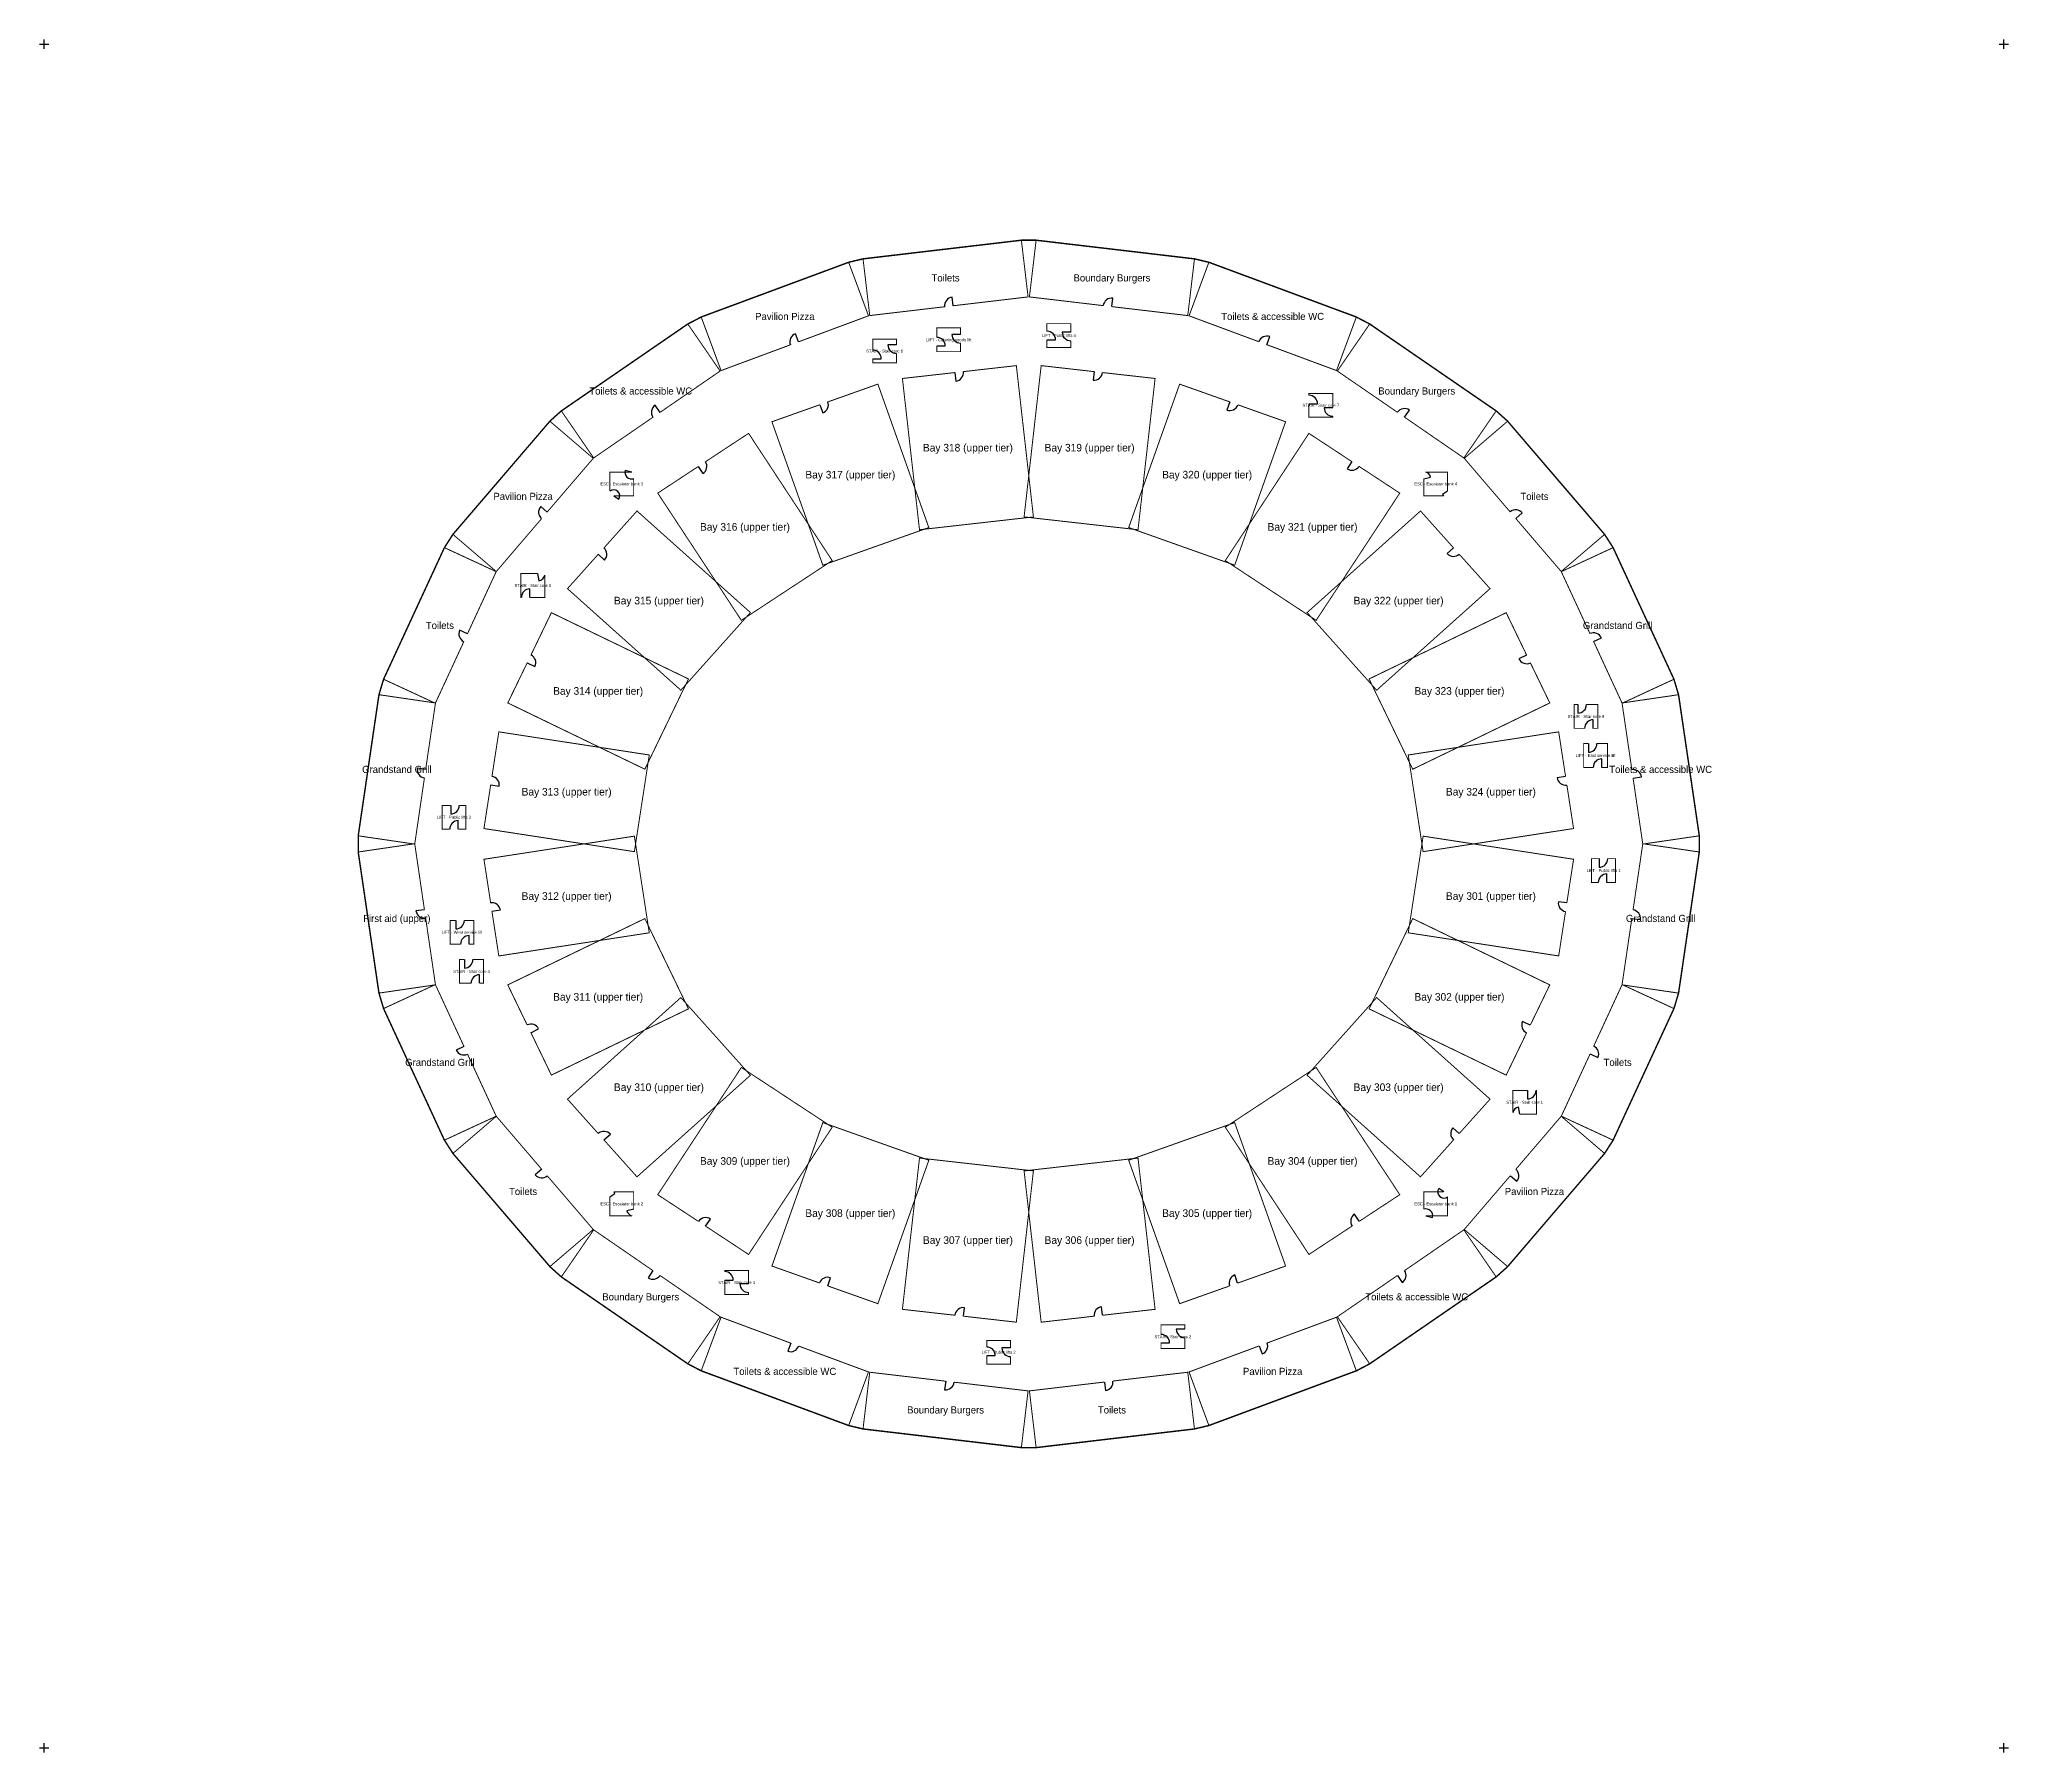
# Model space of a CAD drawing. Header units: metres. Extents: x -8 to 406, y -391 to -31.
import ezdxf
from ezdxf.enums import TextEntityAlignment as Align

# ---------------------------------------------------------------- set-up
doc = ezdxf.new("R2010")
doc.units = ezdxf.units.M
for name, color, linetype in [('A-DOOR', 3, 'Continuous'), ('A-REF', 1, 'Continuous'), ('A-TEXT', 2, 'Continuous'), ('A-WALL', 7, 'Continuous'), ('A-WALL-EXT', 7, 'Continuous')]:
    doc.layers.add(name, color=color, linetype=linetype)

msp = doc.modelspace()

# ---------------------------------------------------------------- linework, layer by layer
at = {"layer": 'A-DOOR'}
for p, q in [((184.09, -86.89), (183.88, -85.1)), ((217.46, -87.07), (217.68, -85.28)), ((151.57, -94.48), (150.93, -92.8)), ((172.2, -95.11), (170.4, -95.11)), ((185.66, -92.94), (183.86, -92.94)), ((203.83, -94.05), (205.63, -94.05)), ((208.83, -92.45), (207.03, -92.45)), ((250.05, -95.07), (250.67, -93.38)), ((167.2, -98.01), (169, -98.01)), ((180.66, -95.34), (182.46, -95.34)), ((184.47, -100.93), (184.68, -102.72)), ((213.74, -100.73), (213.53, -102.52)), ((242.27, -107.1), (241.66, -108.8)), ((258.91, -107.51), (260.71, -107.51)), ((122.49, -109.29), (121.47, -107.8)), ((156.08, -107.69), (156.68, -109.39)), ((263.91, -108.31), (262.11, -108.31)), ((279.01, -110.31), (280.03, -108.82)), ((267.93, -119.65), (266.94, -121.15)), ((116.54, -121.84), (115.13, -121.49)), ((130.52, -120.67), (131.51, -122.17)), ((283.06, -123.24), (284.47, -122.89)), ((112.74, -126.84), (113.81, -127.55)), ((288.06, -125.84), (286.99, -126.55)), ((98.75, -130.26), (97.39, -129.08)), ((302.39, -131.6), (303.76, -130.43)), ((109.49, -139.13), (110.83, -140.33)), ((289.3, -137.77), (287.96, -138.97)), ((96.74, -143.19), (97.01, -144.7)), ((95.14, -148.19), (95.14, -146.39)), ((81.99, -155.85), (80.35, -155.09)), ((318.74, -157.43), (320.38, -156.68)), ((304.67, -160.32), (303.05, -161.1)), ((94.57, -161.91), (96.19, -162.69)), ((315.45, -170.71), (315.45, -172.51)), ((318.65, -175.71), (318.65, -173.91)), ((317.66, -178.92), (317.66, -180.72)), ((320.46, -183.92), (320.46, -182.12)), ((73.21, -184.35), (71.43, -184.1)), ((312.86, -185.84), (311.08, -186.11)), ((327.05, -186.17), (328.83, -185.92)), ((86.88, -187.58), (88.66, -187.85)), ((78.47, -191.9), (78.47, -193.7)), ((80.07, -196.9), (80.07, -195.1)), ((319.93, -203.1), (319.93, -204.9)), ((321.53, -208.1), (321.53, -206.3)), ((72.95, -213.83), (71.17, -214.08)), ((87.14, -214.16), (88.92, -213.89)), ((313.12, -212.42), (311.34, -212.15)), ((79.54, -216.08), (79.54, -217.88)), ((82.34, -221.08), (82.34, -219.28)), ((326.79, -215.65), (328.57, -215.9)), ((81.35, -224.29), (81.35, -226.09)), ((84.55, -229.29), (84.55, -227.49)), ((95.34, -239.68), (96.96, -238.9)), ((305.44, -238.09), (303.82, -237.31)), ((81.26, -242.57), (79.62, -243.32)), ((318.01, -244.15), (319.65, -244.91)), ((304.86, -251.81), (304.86, -253.61)), ((303.26, -256.81), (302.99, -255.3)), ((290.51, -260.87), (289.17, -259.67)), ((110.7, -262.23), (112.04, -261.03)), ((97.61, -268.4), (96.24, -269.57)), ((287.26, -273.16), (286.19, -272.45)), ((301.25, -269.74), (302.61, -270.92)), ((111.94, -274.16), (113.01, -273.45)), ((116.94, -276.76), (115.53, -277.11)), ((132.07, -280.35), (133.06, -278.85)), ((269.48, -279.33), (268.49, -277.83)), ((283.46, -278.16), (284.87, -278.51)), ((120.99, -289.69), (119.97, -291.18)), ((136.09, -291.69), (137.89, -291.69)), ((141.09, -292.49), (139.29, -292.49)), ((157.73, -292.9), (158.34, -291.2)), ((243.92, -292.31), (243.32, -290.61)), ((277.51, -290.71), (278.53, -292.2)), ((186.26, -299.27), (186.47, -297.48)), ((215.53, -299.07), (215.32, -297.28)), ((232.8, -301.99), (231, -301.99)), ((149.96, -304.93), (149.34, -306.62)), ((196.17, -305.95), (194.37, -305.95)), ((227.8, -304.89), (229.6, -304.89)), ((248.44, -305.52), (249.08, -307.2)), ((191.17, -307.55), (192.97, -307.55)), ((182.54, -312.93), (182.32, -314.72)), ((215.91, -313.11), (216.12, -314.9))]:
    msp.add_line(p, q, dxfattribs=at)
for centre, radius, start, end in [((184.09, -86.89), 1.8, 96.5929, -173.3087), ((217.46, -87.07), 1.8, 82.8396, 173.3087), ((151.57, -94.48), 1.8, 110.6895, -159.8537), ((172.2, -95.11), 1.8, -180, -90), ((180.66, -95.34), 1.8, 0, 90), ((185.66, -92.94), 1.8, 180, -90), ((203.83, -94.05), 1.8, 0, 90), ((208.83, -92.45), 1.8, 180, -90), ((250.05, -95.07), 1.8, 69.7467, 159.5555), ((167.2, -98.01), 1.8, 0, 90), ((184.47, -100.93), 1.8, -83.3741, 6.3753), ((213.74, -100.73), 1.8, -96.6259, -6.3753), ((156.08, -107.69), 1.8, -70.6557, 19.44), ((258.91, -107.51), 1.8, 0, 90), ((122.49, -109.29), 1.81, 124.244, -145.6059), ((242.27, -107.1), 1.81, -109.7881, -19.7392), ((263.91, -108.31), 1.8, 180, -90), ((279.01, -110.31), 1.81, 55.4322, 145.6059), ((130.52, -120.67), 1.8, -56.6278, 33.4248), ((116.54, -121.84), 1.46, 165.9638, -74.0546), ((267.93, -119.65), 1.8, -123.3722, -33.4248), ((283.06, -123.24), 1.46, 14.0362, 74.0546), ((112.74, -126.84), 1.28, -33.6901, 128.6598), ((288.06, -125.84), 1.28, -146.3099, -128.6598), ((98.75, -130.26), 1.8, 139.0567, -130.4978), ((302.39, -131.6), 1.8, 40.5704, 130.4978), ((109.49, -139.13), 1.8, -41.7295, 48.1548), ((289.3, -137.77), 1.8, -138.2245, -48.1548), ((96.74, -143.19), 1.53, -79.992, -11.3099), ((95.14, -148.19), 1.8, 90, 180), ((81.99, -155.85), 1.81, 155.2249, -114.8637), ((318.74, -157.43), 1.8, 24.5151, 114.9976), ((94.57, -161.91), 1.8, -25.5374, 64.29), ((304.67, -160.32), 1.8, -154.3382, -64.0036), ((315.45, -170.71), 1.8, -90, 0), ((318.65, -175.71), 1.8, 90, 180), ((317.66, -178.92), 1.8, -90, 0), ((320.46, -183.92), 1.8, 90, 180), ((73.21, -184.35), 1.8, 171.9509, -98.3103), ((86.88, -187.58), 1.8, -8.6587, 81.3748), ((312.86, -185.84), 1.8, -171.427, -81.3748), ((327.05, -186.17), 1.8, 8.0491, 98.3103), ((78.47, -191.9), 1.8, -90, 0), ((80.07, -196.9), 1.8, 90, 180), ((321.53, -208.1), 1.8, 90, 180), ((319.93, -203.1), 1.8, -90, 0), ((72.95, -213.83), 1.8, -171.9509, -81.6897), ((87.14, -214.16), 1.8, 8.573, 98.6252), ((313.12, -212.42), 1.8, 171.3413, -98.6252), ((326.79, -215.65), 1.8, -8.0491, 81.6897), ((79.54, -216.08), 1.8, -90, 0), ((82.34, -221.08), 1.8, 90, 180), ((81.35, -224.29), 1.8, -90, 0), ((84.55, -229.29), 1.8, 90, 180), ((95.34, -239.68), 1.8, 25.6618, 115.9964), ((305.44, -238.09), 1.8, 154.4626, -115.71), ((81.26, -242.57), 1.8, -155.4849, -65.0024), ((318.01, -244.15), 1.81, -24.7751, 65.1363), ((304.86, -251.81), 1.8, -90, 0), ((303.26, -256.81), 1.53, 100.008, 168.6901), ((110.7, -262.23), 1.8, 41.7755, 131.8452), ((290.51, -260.87), 1.8, 138.2705, -131.8452), ((301.25, -269.74), 1.8, -40.9433, 49.5022), ((97.61, -268.4), 1.8, -139.4296, -49.5022), ((111.94, -274.16), 1.28, 33.6901, 51.3402), ((287.26, -273.16), 1.28, 146.3099, -51.3402), ((116.94, -276.76), 1.46, -165.9638, -105.9454), ((283.46, -278.16), 1.46, -14.0362, 105.9454), ((132.07, -280.35), 1.8, 56.6278, 146.5752), ((269.48, -279.33), 1.8, 123.3722, -146.5752), ((277.51, -290.71), 1.81, -55.756, 34.3941), ((120.99, -289.69), 1.81, -124.5678, -34.3941), ((136.09, -291.69), 1.8, 0, 90), ((141.09, -292.49), 1.8, 180, -90), ((157.73, -292.9), 1.81, 70.2119, 160.2608), ((243.92, -292.31), 1.8, 109.3443, -160.56), ((186.26, -299.27), 1.8, 83.3741, 173.6247), ((215.53, -299.07), 1.8, 96.6259, -173.6247), ((232.8, -301.99), 1.8, 180, -90), ((149.96, -304.93), 1.8, -110.2533, -20.4445), ((191.17, -307.55), 1.8, 0, 90), ((196.17, -305.95), 1.8, 180, -90), ((227.8, -304.89), 1.8, 0, 90), ((248.44, -305.52), 1.8, -69.3105, 20.1463), ((182.54, -312.93), 1.8, -97.1604, -6.6913), ((215.91, -313.11), 1.8, -83.4071, 6.6913)]:
    msp.add_arc(centre, radius, start, end, dxfattribs=at)
at = {"layer": 'A-REF'}
for p, q in [((-8, -31.9), (-6, -31.9)), ((-7, -32.9), (-7, -30.9)), ((404, -31.9), (406, -31.9)), ((405, -32.9), (405, -30.9)), ((-7, -391), (-7, -389)), ((405, -391), (405, -389)), ((-8, -390), (-6, -390)), ((404, -390), (406, -390))]:
    msp.add_line(p, q, dxfattribs=at)
at = {"layer": 'A-WALL', "const_width": 0.2}
for points in [[(182.3, -87.1), (166.57, -88.95), (165.16, -77.03), (198.45, -73.11), (199.86, -85.03), (184.09, -86.89)], [(215.67, -86.86), (200.14, -85.03), (201.55, -73.11), (234.84, -77.03), (233.43, -88.95), (217.46, -87.07)], [(149.88, -95.1), (135.31, -100.51), (131.14, -89.26), (162.14, -77.75), (166.31, -89), (151.57, -94.48)], [(248.36, -94.44), (233.7, -89), (237.87, -77.75), (268.87, -89.26), (264.7, -100.51), (250.05, -95.07)], [(121, -110.31), (108.53, -118.88), (101.73, -108.99), (128.32, -90.72), (135.12, -100.61), (122.49, -109.29)], [(203.83, -92.25), (203.83, -90.65), (208.83, -90.65), (208.83, -92.45)], [(277.52, -109.29), (264.88, -100.61), (271.68, -90.72), (298.27, -108.99), (291.47, -118.88), (279.01, -110.31)], [(167.2, -96.21), (167.2, -93.91), (172.2, -93.91), (172.2, -95.11)], [(180.66, -93.54), (180.66, -91.54), (185.66, -91.54), (185.66, -92.94)], [(185.66, -94.74), (185.66, -96.54), (180.66, -96.54), (180.66, -95.34)], [(208.83, -94.25), (208.83, -95.65), (203.83, -95.65), (203.83, -94.05)], [(172.2, -96.91), (172.2, -98.91), (167.2, -98.91), (167.2, -98.01)], [(186.26, -100.73), (197.39, -99.47), (200.98, -131.27), (177.03, -133.97), (173.44, -102.17), (184.47, -100.93)], [(215.53, -100.93), (226.56, -102.17), (222.97, -133.97), (199.02, -131.27), (202.61, -99.47), (213.74, -100.73)], [(157.78, -107.09), (168.28, -103.36), (178.99, -133.51), (156.71, -141.42), (146, -111.27), (156.08, -107.69)], [(243.97, -107.71), (254, -111.27), (243.29, -141.42), (221.01, -133.51), (231.72, -103.36), (242.27, -107.1)], [(258.91, -105.71), (258.91, -105.31), (263.91, -105.31), (263.91, -108.31)], [(263.91, -110.11), (263.91, -110.31), (258.91, -110.31), (258.91, -107.51)], [(97.58, -131.63), (88.06, -142.75), (78.94, -134.94), (99.32, -111.15), (108.44, -118.96), (98.75, -130.26)], [(301.22, -130.23), (291.56, -118.96), (300.68, -111.15), (321.06, -134.94), (311.94, -142.75), (302.39, -131.6)], [(132.02, -119.68), (141.1, -113.71), (158.68, -140.45), (139.58, -153.01), (122, -126.27), (130.52, -120.67)], [(269.43, -120.64), (278, -126.27), (260.42, -153.01), (241.32, -140.45), (258.9, -113.71), (267.93, -119.65)], [(111.94, -125.84), (111.94, -121.84), (116.54, -121.84)], [(116.94, -123.24), (116.94, -126.84), (112.74, -126.84)], [(287.26, -126.84), (283.06, -126.84), (283.06, -123.24)], [(283.46, -121.84), (288.06, -121.84), (288.06, -125.84)], [(110.69, -137.79), (117.64, -130.02), (141.48, -151.37), (126.86, -167.7), (103.02, -146.35), (109.49, -139.13)], [(290.5, -139.11), (296.98, -146.35), (273.14, -167.7), (258.52, -151.37), (282.36, -130.02), (289.3, -137.77)], [(81.23, -157.49), (75.25, -170.43), (64.36, -165.39), (77.15, -137.73), (88.04, -142.77), (81.99, -155.85)], [(317.98, -155.8), (311.96, -142.77), (322.85, -137.73), (335.64, -165.39), (324.75, -170.43), (318.74, -157.43)], [(93.34, -148.19), (93.24, -148.19), (93.24, -143.19), (96.74, -143.19)], [(98.24, -143.49), (98.24, -148.19), (95.14, -148.19)], [(95.35, -160.29), (99.64, -151.4), (128.46, -165.33), (119.29, -184.3), (90.47, -170.37), (94.57, -161.91)], [(305.46, -161.94), (309.54, -170.37), (280.72, -184.3), (271.55, -165.33), (300.37, -151.4), (304.67, -160.32)], [(72.95, -186.13), (70.91, -200.04), (59.03, -198.3), (63.39, -168.64), (75.27, -170.38), (73.21, -184.35)], [(326.79, -184.39), (324.73, -170.38), (336.61, -168.64), (340.97, -198.3), (329.09, -200.04), (327.05, -186.17)], [(316.85, -175.71), (314.65, -175.71), (314.65, -170.71), (315.45, -170.71)], [(317.25, -170.71), (319.65, -170.71), (319.65, -175.71), (318.65, -175.71)], [(87.15, -185.8), (88.59, -176.45), (120.22, -181.31), (117.09, -201.63), (85.46, -196.77), (86.88, -187.58)], [(313.13, -187.62), (314.54, -196.77), (282.91, -201.63), (279.78, -181.31), (311.41, -176.45), (312.86, -185.84)], [(318.66, -183.92), (316.66, -183.92), (316.66, -178.92), (317.66, -178.92)], [(319.46, -178.92), (321.66, -178.92), (321.66, -183.92), (320.46, -183.92)], [(78.27, -196.9), (76.67, -196.9), (76.67, -191.9), (78.47, -191.9)], [(80.27, -191.9), (81.67, -191.9), (81.67, -196.9), (80.07, -196.9)], [(86.87, -212.38), (85.46, -203.23), (117.09, -198.37), (120.22, -218.69), (88.59, -223.55), (87.14, -214.16)], [(312.85, -214.2), (311.41, -223.55), (279.78, -218.69), (282.91, -198.37), (314.54, -203.23), (313.12, -212.42)], [(73.21, -215.61), (75.27, -229.62), (63.39, -231.36), (59.03, -201.7), (70.91, -199.96), (72.95, -213.83)], [(327.05, -213.87), (329.09, -199.96), (340.97, -201.7), (336.61, -231.36), (324.73, -229.62), (326.79, -215.65)], [(319.73, -208.1), (318.33, -208.1), (318.33, -203.1), (319.93, -203.1)], [(321.73, -203.1), (323.33, -203.1), (323.33, -208.1), (321.53, -208.1)], [(80.54, -221.08), (78.34, -221.08), (78.34, -216.08), (79.54, -216.08)], [(81.34, -216.08), (83.34, -216.08), (83.34, -221.08), (82.34, -221.08)], [(94.55, -238.06), (90.47, -229.63), (119.29, -215.7), (128.46, -234.67), (99.64, -248.6), (95.34, -239.68)], [(304.66, -239.71), (300.37, -248.6), (271.55, -234.67), (280.72, -215.7), (309.54, -229.63), (305.44, -238.09)], [(82.75, -229.29), (80.35, -229.29), (80.35, -224.29), (81.35, -224.29)], [(83.15, -224.29), (85.35, -224.29), (85.35, -229.29), (84.55, -229.29)], [(82.02, -244.2), (88.04, -257.23), (77.15, -262.27), (64.36, -234.61), (75.25, -229.57), (81.26, -242.57)], [(318.77, -242.51), (324.75, -229.57), (335.64, -234.61), (322.85, -262.27), (311.96, -257.23), (318.01, -244.15)], [(109.5, -260.89), (103.02, -253.65), (126.86, -232.3), (141.48, -248.63), (117.64, -269.98), (110.7, -262.23)], [(289.31, -262.21), (282.36, -269.98), (258.52, -248.63), (273.14, -232.3), (296.98, -253.65), (290.51, -260.87)], [(130.57, -279.36), (122, -273.73), (139.58, -246.99), (158.68, -259.55), (141.1, -286.29), (132.07, -280.35)], [(267.98, -280.32), (258.9, -286.29), (241.32, -259.55), (260.42, -246.99), (278, -273.73), (269.48, -279.33)], [(301.76, -256.51), (301.76, -251.81), (304.86, -251.81)], [(306.66, -251.81), (306.76, -251.81), (306.76, -256.81), (303.26, -256.81)], [(98.78, -269.77), (108.44, -281.04), (99.32, -288.85), (78.94, -265.06), (88.06, -257.25), (97.61, -268.4)], [(156.03, -292.29), (146, -288.73), (156.71, -258.58), (178.99, -266.49), (168.28, -296.64), (157.73, -292.9)], [(242.22, -292.91), (231.72, -296.64), (221.01, -266.49), (243.29, -258.58), (254, -288.73), (243.92, -292.31)], [(302.42, -268.37), (311.94, -257.25), (321.06, -265.06), (300.68, -288.85), (291.56, -281.04), (301.25, -269.74)], [(184.47, -299.07), (173.44, -297.83), (177.03, -266.03), (200.98, -268.73), (197.39, -300.53), (186.26, -299.27)], [(213.74, -299.27), (202.61, -300.53), (199.02, -268.73), (222.97, -266.03), (226.56, -297.83), (215.53, -299.07)], [(112.74, -273.16), (116.94, -273.16), (116.94, -276.76)], [(283.06, -276.76), (283.06, -273.16), (287.26, -273.16)], [(116.54, -278.16), (111.94, -278.16), (111.94, -274.16)], [(288.06, -274.16), (288.06, -278.16), (283.46, -278.16)], [(122.48, -290.71), (135.12, -299.39), (128.32, -309.28), (101.73, -291.01), (108.53, -281.12), (120.99, -289.69)], [(279, -289.69), (291.47, -281.12), (298.27, -291.01), (271.68, -309.28), (264.88, -299.39), (277.51, -290.71)], [(136.09, -289.89), (136.09, -289.69), (141.09, -289.69), (141.09, -292.49)], [(141.09, -294.29), (141.09, -294.69), (136.09, -294.69), (136.09, -291.69)], [(151.65, -305.56), (166.31, -310.99), (162.14, -322.25), (131.14, -310.75), (135.31, -299.49), (149.96, -304.93)], [(227.8, -303.09), (227.8, -301.09), (232.8, -301.09), (232.8, -301.99)], [(250.13, -304.9), (264.7, -299.49), (268.87, -310.75), (237.87, -322.25), (233.7, -310.99), (248.44, -305.52)], [(191.17, -305.75), (191.17, -304.35), (196.17, -304.35), (196.17, -305.95)], [(232.8, -303.79), (232.8, -306.09), (227.8, -306.09), (227.8, -304.89)], [(196.17, -307.75), (196.17, -309.35), (191.17, -309.35), (191.17, -307.55)], [(184.33, -313.14), (199.86, -314.97), (198.45, -326.89), (165.16, -322.97), (166.57, -311.05), (182.54, -312.93)], [(217.7, -312.9), (233.43, -311.05), (234.84, -322.97), (201.55, -326.89), (200.14, -314.97), (215.91, -313.11)]]:
    msp.add_lwpolyline(points, dxfattribs=at)
at = {"layer": 'A-WALL-EXT', "const_width": 0.3}
msp.add_lwpolyline([(198.45, -73.11), (198.45, -73.11), (165.16, -77.03), (165.16, -77.03), (162.14, -77.75), (162.14, -77.75), (131.14, -89.25), (131.14, -89.26), (128.32, -90.72), (128.32, -90.72), (101.73, -108.99), (101.73, -108.99), (99.32, -111.15), (99.32, -111.16), (78.94, -134.94), (78.94, -134.94), (77.15, -137.73), (77.15, -137.73), (64.36, -165.39), (64.36, -165.39), (63.39, -168.64), (63.39, -168.64), (59.03, -198.3), (59.03, -198.3), (59.03, -201.7), (59.03, -201.7), (63.39, -231.36), (63.39, -231.36), (64.36, -234.61), (64.36, -234.61), (77.15, -262.27), (77.15, -262.27), (78.94, -265.06), (78.94, -265.06), (99.32, -288.84), (99.32, -288.85), (101.73, -291.01), (101.73, -291.01), (128.32, -309.28), (128.32, -309.28), (131.14, -310.75), (131.14, -310.75), (162.14, -322.25), (162.14, -322.25), (165.16, -322.97), (165.16, -322.97), (198.45, -326.89), (198.45, -326.89), (201.55, -326.89), (201.55, -326.89), (234.84, -322.97), (234.84, -322.97), (237.87, -322.25), (237.87, -322.25), (268.87, -310.75), (268.87, -310.75), (271.68, -309.28), (271.68, -309.28), (298.27, -291.01), (298.27, -291.01), (300.68, -288.85), (300.68, -288.84), (321.06, -265.06), (321.06, -265.06), (322.85, -262.27), (322.85, -262.27), (335.64, -234.61), (335.64, -234.61), (336.61, -231.36), (336.61, -231.36), (340.97, -201.7), (340.97, -201.7), (340.97, -198.3), (340.97, -198.3), (336.61, -168.64), (336.61, -168.64), (335.64, -165.39), (335.64, -165.39), (322.85, -137.73), (322.85, -137.73), (321.06, -134.94), (321.06, -134.94), (300.68, -111.16), (300.68, -111.15), (298.27, -108.99), (298.27, -108.99), (271.68, -90.72), (271.68, -90.72), (268.87, -89.26), (268.87, -89.25), (237.87, -77.75), (237.87, -77.75), (234.84, -77.03), (234.84, -77.03), (201.55, -73.11), (201.55, -73.11), (198.45, -73.11)], close=True, dxfattribs=at)

# ---------------------------------------------------------------- texts
at = {"layer": 'A-TEXT'}
for s, height, p in [('Toilets', 1.5, (182.51, -81.03)), ('Boundary Burgers', 1.5, (217.49, -81.03)), ('Pavilion Pizza', 1.5, (148.72, -89.13)), ('Toilets & accessible WC', 1.5, (251.28, -89.13)), ('LIFT · Catering goods lift', 0.625, (183.16, -94.04)), ('LIFT · Public lifts 4', 0.625, (206.33, -93.15)), ('STAIR · Stair core 6', 0.625, (169.7, -96.41)), ('Toilets & accessible WC', 1.5, (118.43, -104.8)), ('STAIR · Stair core 7', 0.625, (261.41, -107.81)), ('Boundary Burgers', 1.5, (281.57, -104.8)), ('Bay 318 (upper tier)', 1.6, (187.21, -116.72)), ('Bay 319 (upper tier)', 1.6, (212.79, -116.72)), ('ESC · Escalator bank 3', 0.625, (114.44, -124.34)), ('Bay 317 (upper tier)', 1.6, (162.49, -122.39)), ('Bay 320 (upper tier)', 1.6, (237.5, -122.39)), ('ESC · Escalator bank 4', 0.625, (285.56, -124.34)), ('Pavilion Pizza', 1.5, (93.69, -126.95)), ('Toilets', 1.5, (306.31, -126.95)), ('Bay 316 (upper tier)', 1.6, (140.34, -133.36)), ('Bay 321 (upper tier)', 1.6, (259.66, -133.36)), ('STAIR · Stair core 5', 0.625, (95.74, -145.69)), ('Bay 315 (upper tier)', 1.6, (122.25, -148.86)), ('Bay 322 (upper tier)', 1.6, (277.75, -148.86)), ('Toilets', 1.5, (76.2, -154.08)), ('Grandstand Grill', 1.5, (323.8, -154.08)), ('Bay 314 (upper tier)', 1.6, (109.47, -167.85)), ('Bay 323 (upper tier)', 1.6, (290.55, -167.85)), ('STAIR · Stair core 8', 0.625, (317.15, -173.21)), ('LIFT · East service lift', 0.625, (319.16, -181.42)), ('Grandstand Grill', 1.5, (67.15, -184.34)), ('Toilets & accessible WC', 1.5, (332.85, -184.34)), ('Bay 313 (upper tier)', 1.6, (102.84, -189.04)), ('Bay 324 (upper tier)', 1.6, (297.16, -189.04)), ('LIFT · Public lifts 3', 0.625, (79.17, -194.4)), ('LIFT · Public lifts 1', 0.625, (320.83, -205.6)), ('Bay 312 (upper tier)', 1.6, (102.84, -210.96)), ('Bay 301 (upper tier)', 1.6, (297.16, -210.96)), ('First aid (upper)', 1.5, (67.15, -215.66)), ('Grandstand Grill', 1.5, (332.85, -215.66)), ('LIFT · West service lift', 0.625, (80.84, -218.58)), ('STAIR · Stair core 4', 0.625, (82.85, -226.79)), ('Bay 311 (upper tier)', 1.6, (109.47, -232.15)), ('Bay 302 (upper tier)', 1.6, (290.55, -232.15)), ('Grandstand Grill', 1.5, (76.2, -245.92)), ('Toilets', 1.5, (323.8, -245.92)), ('Bay 310 (upper tier)', 1.6, (122.25, -251.14)), ('Bay 303 (upper tier)', 1.6, (277.75, -251.14)), ('STAIR · Stair core 1', 0.625, (304.26, -254.31)), ('Bay 309 (upper tier)', 1.6, (140.34, -266.64)), ('Bay 304 (upper tier)', 1.6, (259.66, -266.64)), ('Toilets', 1.5, (93.69, -273.05)), ('Pavilion Pizza', 1.5, (306.31, -273.05)), ('ESC · Escalator bank 2', 0.625, (114.44, -275.66)), ('Bay 308 (upper tier)', 1.6, (162.49, -277.61)), ('Bay 305 (upper tier)', 1.6, (237.5, -277.61)), ('ESC · Escalator bank 1', 0.625, (285.56, -275.66)), ('Bay 307 (upper tier)', 1.6, (187.21, -283.28)), ('Bay 306 (upper tier)', 1.6, (212.79, -283.28)), ('STAIR · Stair core 3', 0.625, (138.59, -292.19)), ('Boundary Burgers', 1.5, (118.43, -295.2)), ('Toilets & accessible WC', 1.5, (281.57, -295.2)), ('STAIR · Stair core 2', 0.625, (230.3, -303.59)), ('Toilets & accessible WC', 1.5, (148.72, -310.87)), ('LIFT · Public lifts 2', 0.625, (193.67, -306.85)), ('Pavilion Pizza', 1.5, (251.28, -310.87)), ('Boundary Burgers', 1.5, (182.51, -318.97)), ('Toilets', 1.5, (217.49, -318.97))]:
    msp.add_text(s, height=height, dxfattribs=at).set_placement(p, align=Align.MIDDLE_CENTER)

doc.saveas('drawing.dxf')
